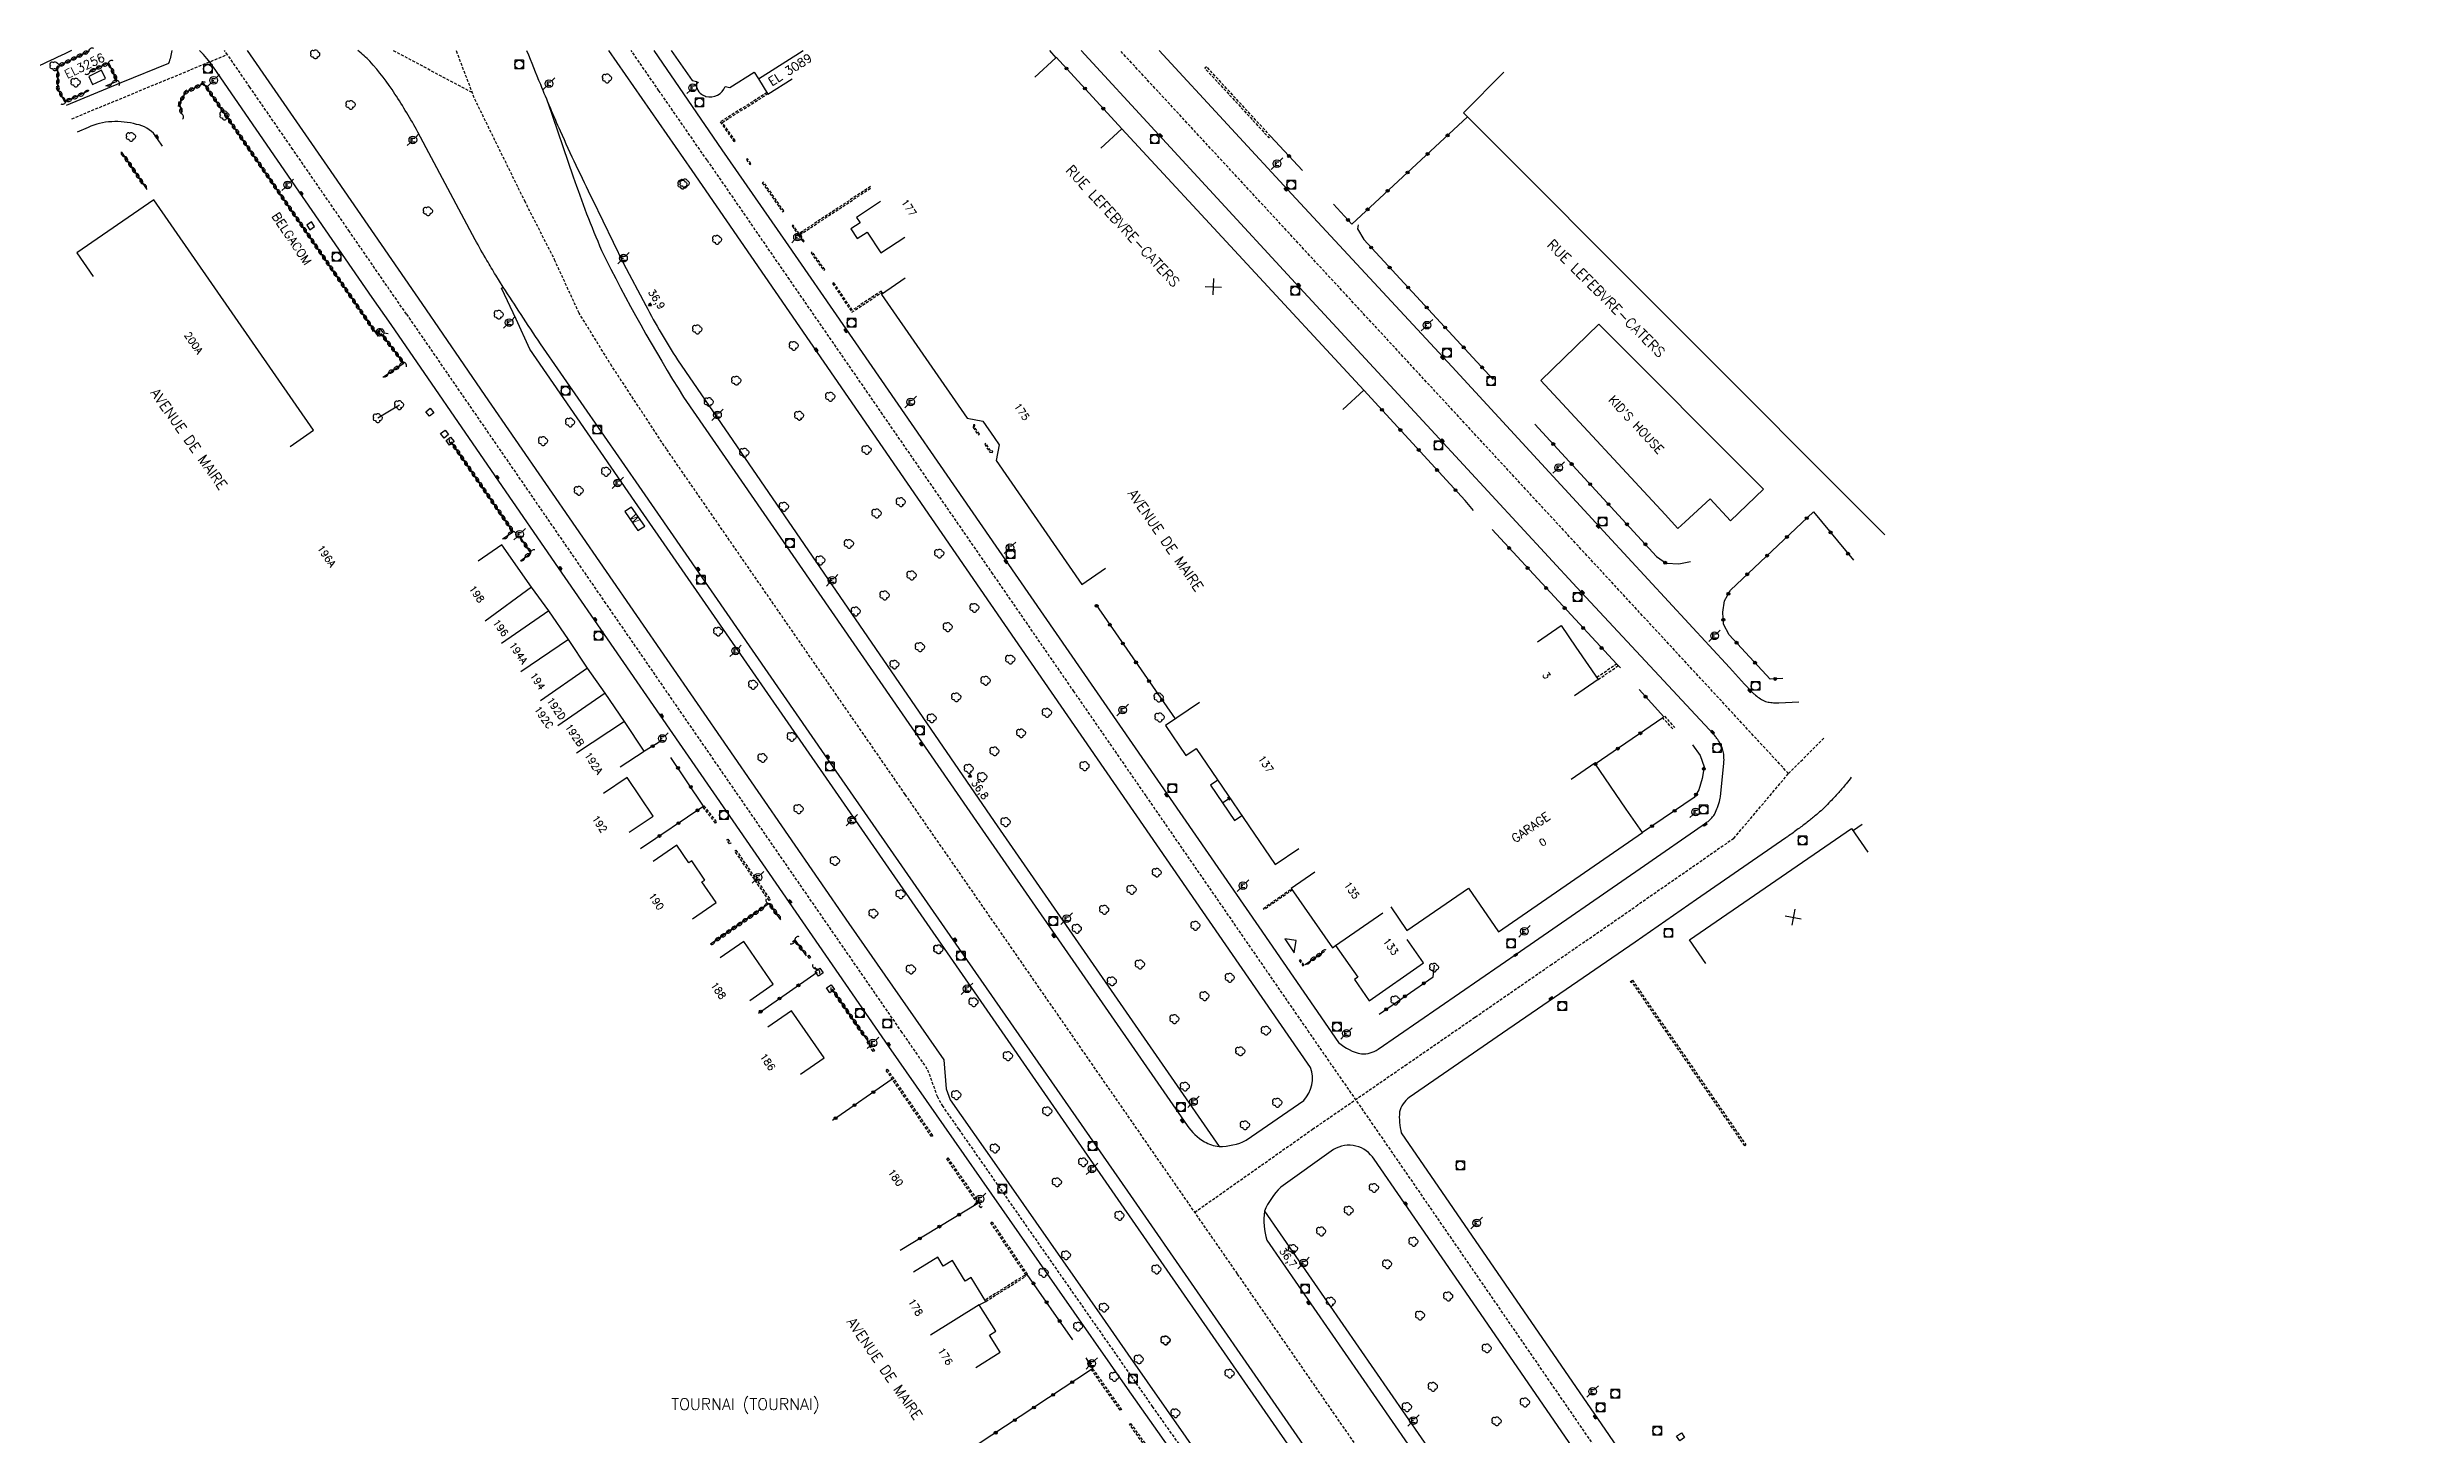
# Model space of a CAD drawing. Header units: millimetres. Extents: x 79000 to 80000, y 145000 to 146001.
# Drawn here: x 79249.1 to 79662.3, y 145758.4 to 146000.6 of the extents above; entities that cross this region are included whole.
import ezdxf
from ezdxf.enums import TextEntityAlignment as Align

# ---------------------------------------------------------------- set-up
doc = ezdxf.new("R2010")
doc.units = ezdxf.units.MM
doc.linetypes.add('DASHED', pattern=[0.75, 0.5, -0.25])
doc.layers.get('0').update_dxf_attribs({"linetype": 'CONTINUOUS'})
for name, color, linetype in [('W0001', 6, 'DASHED'), ('W0008', 7, 'CONTINUOUS'), ('W0100', 7, 'CONTINUOUS'), ('W0112', 1, 'DASHED'), ('W0300', 7, 'CONTINUOUS'), ('W0302', 3, 'CONTINUOUS'), ('W0310', 3, 'CONTINUOUS'), ('W0322', 7, 'CONTINUOUS'), ('W0334', 7, 'CONTINUOUS'), ('W0400', 7, 'CONTINUOUS'), ('W0420', 7, 'CONTINUOUS'), ('W0471', 7, 'CONTINUOUS'), ('W0851', 7, 'CONTINUOUS'), ('W0980', 7, 'CONTINUOUS'), ('W0984', 7, 'CONTINUOUS'), ('W0989', 7, 'CONTINUOUS'), ('W0991', 7, 'CONTINUOUS'), ('W1102', 7, 'CONTINUOUS')]:
    doc.layers.add(name, color=color, linetype=linetype)
doc.styles.get("Standard").update_dxf_attribs({"font": 'romans.shx', "width": 0.85})

# ---------------------------------------------------------------- blocks, each defined once
blk = doc.blocks.new('t310o')
at = {"color": 0, "linetype": 'Continuous'}
for centre, start, end in [((-0.5, 0.38), 216.8699, 323.1304), ((0.5, -0.37), 36.8699, 143.1303)]:
    blk.add_arc(centre, 0.625, start, end, dxfattribs=at)
blk = doc.blocks.new('t112o')
at = {"color": 0, "linetype": 'Continuous'}
for p, q in [((-0.5, 0.5), (0.5, 0.5)), ((-0.5, -0.5), (-0.5, 0.5)), ((0.5, 0.5), (0.5, -0.5)), ((0.5, -0.5), (-0.5, -0.5))]:
    blk.add_line(p, q, dxfattribs=at)
blk = doc.blocks.new('t322o')
at = {"color": 0, "linetype": 'Continuous'}
for radius in [0.25, 0.15]:
    blk.add_circle((0, 0), radius, dxfattribs=at)
blk = doc.blocks.new('t991o')
at = {"color": 0, "linetype": 'Continuous'}
for p, q in [((-1, 1), (1, -1)), ((-1, -1), (1, 1))]:
    blk.add_line(p, q, dxfattribs=at)
blk = doc.blocks.new('T400')
for p, q in [((-0.15, 0.3), (0.15, 0.3)), ((-0.15, -0.25), (-0.15, 0.3)), ((-0.15, 0.15), (0.15, 0.15)), ((-0.15, 0), (0.15, 0)), ((0.15, 0.3), (0.15, -0.25)), ((-0.15, -0.15), (0.15, -0.15)), ((-0.15, -0.25), (-0.15, -0.3)), ((-0.15, -0.3), (0.15, -0.3)), ((0.15, -0.3), (0.15, -0.25))]:
    blk.add_line(p, q)
blk = doc.blocks.new('T420')
for p, q in [((0.75, 0.75), (-0.75, 0.75)), ((-0.75, 0.75), (-0.75, -0.75)), ((0.75, 0.75), (0.75, -0.75)), ((0.75, -0.75), (-0.75, -0.75))]:
    blk.add_line(p, q)
blk.add_ellipse((0, 0), major_axis=(-0.53, 0.53), ratio=1, start_param=3.926991, end_param=10.210176)
blk = doc.blocks.new('T471')
for p, q in [((-0.333334, 0.333334), (-0.333334, -0.333334)), ((-0.333334, 0.333334), (0.333334, 0.333334)), ((-0.333334, 0), (0, 0)), ((0.500001, 0.500001), (1.000002, 1.000002)), ((-0.500001, -0.500001), (-1.000002, -1.000002)), ((-0.333334, -0.333334), (0.333334, -0.333334))]:
    blk.add_line(p, q)
blk.add_ellipse((0, 0), major_axis=(0.471405, 0.471405), ratio=1, start_param=5.4977871438, end_param=11.780972451)
blk = doc.blocks.new('T300')
for p, q in [((-0.8, 0.51), (-0.86, 0.34)), ((-0.86, 0.34), (-0.86, 0.17)), ((-0.86, 0.17), (-0.74, 0.06)), ((-0.69, 0.63), (-0.8, 0.51)), ((-0.8, -0.06), (-0.74, 0.06)), ((-0.74, 0.06), (-0.69, 0.11)), ((-0.57, 0.69), (-0.69, 0.63)), ((-0.46, 0.69), (-0.57, 0.69)), ((-0.29, 0.63), (-0.46, 0.69)), ((-0.29, 0.63), (-0.17, 0.74)), ((-0.23, 0.57), (-0.29, 0.63)), ((-0.17, 0.74), (-0.06, 0.8)), ((-0.06, 0.8), (0.06, 0.8)), ((0.06, 0.8), (0.23, 0.74)), ((0.23, 0.74), (0.34, 0.63)), ((0.34, 0.63), (0.4, 0.51)), ((0.46, 0.46), (0.34, 0.46)), ((0.4, 0.51), (0.4, 0.46)), ((0.57, 0.4), (0.46, 0.46)), ((0.57, 0.4), (0.69, 0.29)), ((0.69, 0.29), (0.74, 0.17)), ((0.74, 0.06), (0.69, -0.17)), ((0.74, 0.17), (0.74, 0.06)), ((-0.8, -0.17), (-0.8, -0.06)), ((-0.8, -0.23), (-0.8, -0.17)), ((-0.74, -0.34), (-0.8, -0.23)), ((-0.69, -0.4), (-0.74, -0.34)), ((-0.51, -0.46), (-0.69, -0.4)), ((-0.4, -0.46), (-0.51, -0.46)), ((-0.4, -0.46), (-0.34, -0.46)), ((-0.34, -0.46), (-0.34, -0.4)), ((-0.34, -0.51), (-0.34, -0.46)), ((-0.29, -0.63), (-0.34, -0.51)), ((-0.17, -0.74), (-0.29, -0.63)), ((-0.06, -0.8), (-0.17, -0.74)), ((0.06, -0.8), (-0.06, -0.8)), ((0.17, -0.74), (0.06, -0.8)), ((0.23, -0.69), (0.17, -0.74)), ((0.29, -0.46), (0.23, -0.46)), ((0.29, -0.63), (0.23, -0.69)), ((0.46, -0.4), (0.29, -0.46)), ((0.34, -0.51), (0.29, -0.63)), ((0.34, -0.51), (0.34, -0.46)), ((0.57, -0.34), (0.46, -0.4)), ((0.63, -0.29), (0.57, -0.34)), ((0.69, -0.17), (0.63, -0.29))]:
    blk.add_line(p, q)
blk = doc.blocks.new('T851')
for p, q in [((-0.25, -0.15), (0, 0.32)), ((0, 0.32), (0.25, -0.15)), ((-0.25, -0.15), (0.25, -0.15))]:
    blk.add_line(p, q)
for major_axis in [(-0.106, 0.106), (-0.0354, 0.0354), (-0.0236, 0.0236)]:
    blk.add_ellipse((0, 0), major_axis=major_axis, ratio=1, start_param=3.926991, end_param=10.210176)

msp = doc.modelspace()

# ---------------------------------------------------------------- linework, layer by layer
at = {"layer": 'W0001'}
for points in [[(79253.4, 145988.11), (79280.55, 145999.33)], [(79311.77, 145954.05), (79307.96, 145959.56), (79301.84, 145968.44), (79291.95, 145982.78), (79284.46, 145993.63), (79280.59, 145999.28), (79280.05, 146000)], [(79323.22, 145992.7), (79309.47, 146000)], [(79320.44, 146000), (79323.63, 145991.6), (79332.34, 145973.83), (79337.55, 145963.6)], [(79364.19, 145980.9), (79355.8, 145993.02), (79350.97, 146000)], [(79364.19, 145980.9), (79378.27, 145960.45), (79394.51, 145936.92), (79413.8, 145908.99), (79428.06, 145888.34), (79440.75, 145869.96), (79468.94, 145829.09), (79483.94, 145807.41), (79511.3, 145767.64), (79523.05, 145750.54), (79550.92, 145710.01), (79568.13, 145684.98), (79588.13, 145656.05), (79617.11, 145613.87), (79642.31, 145577.14), (79672.31, 145533.48), (79700.26, 145492.83), (79719.42, 145464.75)], [(79690.56, 145449.1), (79684.79, 145457.27), (79673.09, 145474.15), (79644.92, 145514.8), (79612.75, 145561.28), (79584.92, 145601.47), (79557, 145641.77), (79528.39, 145683.03), (79495.01, 145731.28), (79478.76, 145754.75), (79456.68, 145786.68), (79437.49, 145814.36), (79398.76, 145870.26), (79385.17, 145889.91), (79357.14, 145930.47), (79347.59, 145944.97), (79341.88, 145954.22), (79337.55, 145963.6)], [(79311.77, 145954.05), (79346.28, 145903.92), (79364.61, 145877.33), (79398, 145829), (79402.66, 145822.26), (79404.31, 145817.62), (79405.2, 145815.99), (79408.09, 145811.86), (79441.84, 145763.51), (79450.97, 145750.58)], [(79449.25, 145797.4), (79469.8, 145811.88), (79485.96, 145823.02), (79498.15, 145831.43), (79511.29, 145840.49), (79526.46, 145850.94)]]:
    msp.add_lwpolyline(points, dxfattribs=at)
at = {"layer": 'W0001', "flags": 128}
for points in [[(79552.8, 145873.91), (79436.26, 146000)], [(79552.8, 145873.91), (79558.99, 145880.13)], [(79543.25, 145862.6), (79552.8, 145873.91)], [(79543.25, 145862.6), (79535.91, 145857.47), (79526.46, 145850.94)]]:
    msp.add_lwpolyline(points, dxfattribs=at)
at = {"layer": 'W0008', "flags": 128}
for points in [[(79253.35, 146000), (79252.18, 145999.45, -0.0004), (79242.24, 145994.75, -0.0002), (79236.1, 145991.86), (79216.43, 145983.06, 0.0048), (79188.87, 145971), (79169.26, 145962.13), (79143.1, 145950.29), (79130.08, 145944.28), (79121.94, 145940.53), (79119.56, 145941.75), (79104.09, 145934.12), (79088.01, 145926.12), (79081.45, 145922.8, 0.0657), (79074.89, 145918.24, 0.0386), (79071.01, 145914.16), (79059.75, 145900.37), (79039.28, 145875.08, 0.1954), (79038.44, 145871.88, 0.1804), (79040.09, 145868.61), (79061.35, 145849.22)], [(79270.88, 146000, -0.040075), (79270.27, 145997.77), (79261.97, 145994.36), (79252.44, 145990.44)], [(79327.9, 145924.89), (79309.1, 145952.21), (79305.8, 145956.97), (79293.03, 145975.52), (79278.12, 145997.11, 0.052207), (79275.7, 146000, 0.0977)], [(79330.9, 145953.14), (79328.35, 145958.55), (79328.62, 145958.77), (79327.34, 145960.84, -0.0066), (79325.81, 145963.42, -0.0092), (79323.76, 145967.03), (79313.74, 145985.81, 0.0226), (79309.74, 145992.44, 0.0484), (79305.39, 145998.14, 0.030864), (79303.31, 146000, 0.0784)], [(79332.73, 146000, 0.001505), (79335.12, 145994.14, 0.007), (79338.57, 145986.01, 0.0085), (79344.2, 145974.06)], [(79526.9, 145857.38), (79538.48, 145865.36, 0.03284), (79539.04, 145865.8, 0.030486), (79539.57, 145866.35, 0.059797), (79539.95, 145866.91, 0.033317), (79540.43, 145868.02, 0.016659), (79540.85, 145869.35, 0.043587), (79540.94, 145869.88), (79541.52, 145875.72, 0.028518), (79541.55, 145876.33, 0.017837), (79541.5, 145877.31, 0.058155), (79541.3, 145878.25, 0.05561), (79540.89, 145879.16, 0.020522), (79540.31, 145880.04, 0.031214), (79539.87, 145880.58), (79539, 145881.51), (79537.4, 145883.27), (79515.91, 145906.37), (79491.17, 145933.13), (79465.44, 145960.98), (79442.29, 145986.06), (79429.42, 146000)], [(79443.04, 146000), (79466.87, 145974.19), (79494.14, 145944.83), (79521.22, 145915.43), (79542.52, 145892.4), (79545.11, 145889.53), (79546.4, 145888.16, 0.030005), (79546.85, 145887.74, 0.017566), (79547.67, 145887.1, 0.05759), (79548.58, 145886.59, 0.065882), (79549.45, 145886.35, 0.019096), (79550.4, 145886.26, 0.025002), (79551.13, 145886.26), (79554.62, 145886.41)], [(79269.23, 145983.36), (79268.37, 145984.6), (79267.96, 145985.22, 0.1798), (79264.69, 145987.15, 0.0806), (79260.36, 145987.61, 0.0913), (79256.25, 145986.62), (79254.36, 145985.77)], [(79366.8, 145982.71), (79377.88, 145966.69), (79388.37, 145951.47), (79416.22, 145911.16), (79460.44, 145847.2), (79474.33, 145827.01, 0.1303), (79478.32, 145825.02, 0.1597), (79481.23, 145825.83), (79506.04, 145842.95), (79526.9, 145857.38)], [(79344.2, 145974.06), (79349.61, 145962.85), (79353.53, 145955.54, 0.0274), (79359.06, 145946.07), (79414.28, 145865.57), (79453.49, 145808.86, 0.113842), (79458.21, 145809.94), (79468.25, 145816.91, 0.289768), (79469.42, 145822.64), (79463.86, 145830.74), (79417.95, 145897.28), (79361.58, 145979.09)], [(79314.44, 145955.89), (79325.43, 145939.85), (79388.93, 145847.77), (79405.46, 145823.98), (79405.88, 145818.94), (79406.61, 145817.01), (79414.65, 145805.48), (79433.08, 145779.08), (79437.56, 145772.65), (79451.06, 145753.35, 0.0306), (79453.03, 145750.8, 0.0642), (79456.15, 145748.12), (79467.98, 145740.36, 0.136), (79471.39, 145739.22, 0.1472), (79473.88, 145739.8, 0.0721), (79475.26, 145741.09), (79475.51, 145742.6), (79475.18, 145742.99), (79471.54, 145748.2), (79435.92, 145799.61), (79407.68, 145840.37), (79351.62, 145921.34), (79333.26, 145947.93), (79330.9, 145953.14)], [(79563.75, 145873.28, -0.02772), (79562.85, 145872.12, -0.010543), (79561.55, 145870.61, -0.008458), (79559.85, 145868.79, -0.011428), (79558.71, 145867.66, -0.013592), (79557.71, 145866.77, -0.009079), (79556.26, 145865.58, -0.008747), (79554.72, 145864.41, -0.001561), (79552.9, 145863.09, -0.005262), (79552.35, 145862.7), (79536.76, 145851.93), (79526.03, 145844.52)], [(79526.03, 145844.52), (79502.91, 145828.65), (79486.63, 145817.4, 0.1704), (79484.96, 145814.9, 0.0859), (79485.27, 145811.23), (79539.66, 145732.07), (79575.19, 145680.4), (79576.41, 145678.68, 0.0923), (79578.4, 145677.56, 0.2124), (79580.47, 145677.77), (79581.72, 145678.61), (79583.55, 145682.13)]]:
    msp.add_lwpolyline(points, format="xyb", dxfattribs=at)
for points in [[(79284, 146000), (79297.92, 145979.84), (79314.44, 145955.89)], [(79361.58, 145979.09), (79347.05, 146000)], [(79354.89, 146000), (79366.8, 145982.71)], [(79449.18, 145750.1), (79437.53, 145766.63), (79425.27, 145784.23), (79395.88, 145826.32), (79367.57, 145867.34), (79357.7, 145881.65), (79338.3, 145909.8), (79327.9, 145924.89)]]:
    msp.add_lwpolyline(points, dxfattribs=at)
msp.add_lwpolyline([(79569.66, 145677.07), (79497.15, 145782.5), (79485.8, 145798.96), (79480.53, 145806.63, 0.414409), (79473.47, 145808.33), (79464.26, 145801.76, 0.1025), (79461.39, 145797.57, 0.0968), (79461.8, 145792.52), (79491.88, 145749.02), (79514.55, 145716.22), (79537.73, 145682.72), (79551.14, 145663.42, 0.1834), (79554.68, 145660.91, 0.1286), (79559.95, 145662.29), (79561.8, 145663.81), (79569.85, 145669.54, 0.17124), (79570.3, 145676.07)], format="xyb", close=True, dxfattribs=at)
at = {"layer": 'W0100', "flags": 128}
for points in [[(79256.35, 145995.52), (79257.03, 145994.08), (79259.26, 145995.13), (79258.57, 145996.58)], [(79294.39, 145969.58), (79294.93, 145968.77), (79295.76, 145969.32), (79295.22, 145970.13)], [(79519.69, 145952.29), (79509.59, 145942.46), (79531.26, 145919.07), (79533.48, 145916.65), (79534.75, 145917.82), (79539.12, 145921.82), (79542.66, 145918), (79548.46, 145923.53)], [(79349.85, 145919.61), (79352.13, 145916.31), (79353.32, 145917.07), (79351.04, 145920.37)]]:
    msp.add_lwpolyline(points, close=True, dxfattribs=at)
at = {"layer": 'W0100'}
msp.add_lwpolyline([(79357.96, 146000), (79361.58, 145994.79), (79362.39, 145994.62, 0.305606), (79363.23, 145992.4, 0.055), (79364, 145992.03, 0.396028), (79367.37, 145993.77), (79368.17, 145993.58), (79372.41, 145996.23), (79373.14, 145995.06), (79374.81, 145992.43), (79379.04, 145995.09)], format="xyb", dxfattribs=at)
at = {"layer": 'W0100', "flags": 128}
for points in [[(79423.89, 146000), (79425.03, 145998.77), (79421.35, 145995.38)], [(79503.17, 145996.24), (79496.1, 145989.17), (79569.57, 145915.55)], [(79432.84, 145982.99), (79436.51, 145986.38), (79478.75, 145940.79), (79475.09, 145937.39)], [(79291.47, 145930.93), (79295.58, 145933.78), (79267.69, 145973.98), (79254.31, 145964.72), (79257.16, 145960.61)], [(79398.74, 145960.33), (79394.62, 145957.48), (79409.54, 145935.88), (79412.3, 145935.37), (79414.29, 145932.5), (79415.15, 145931.25), (79414.64, 145928.49), (79429.58, 145906.9), (79433.69, 145909.74)], [(79349.03, 145875.08), (79353.21, 145877.83), (79349.81, 145882.99), (79346.4, 145887.93), (79343.37, 145892.28), (79340.01, 145897.27), (79336.58, 145902.27), (79333.57, 145906.4), (79328.39, 145913.8), (79324.3, 145910.94)], [(79509, 145896.9), (79513.14, 145899.71), (79515.68, 145895.95), (79519.61, 145890.31), (79515.5, 145887.45)], [(79350.63, 145863.7), (79354.78, 145866.49), (79350.26, 145873.23), (79346.11, 145870.44)], [(79453.27, 145872.75), (79451.97, 145871.87), (79456.19, 145865.71), (79457.47, 145866.58)], [(79524.47, 145867.72), (79519, 145875.71), (79514.87, 145872.88)], [(79483.42, 145850.64), (79486.26, 145846.52), (79497, 145853.91), (79502.22, 145846.28), (79527.31, 145863.61), (79524.47, 145867.72)], [(79538.36, 145840.78), (79535.53, 145844.9), (79563.79, 145864.32), (79566.62, 145860.2)], [(79470.21, 145856.74), (79466.09, 145853.89), (79473.25, 145843.54), (79473.82, 145843.94), (79477.69, 145838.37), (79477.11, 145837.97), (79479.65, 145834.29), (79489.14, 145840.87), (79486.29, 145844.98)], [(79371.63, 145834.35), (79375.74, 145837.2), (79370.59, 145844.63), (79366.48, 145841.78)], [(79380.48, 145821.49), (79384.6, 145824.33), (79378.93, 145832.54), (79374.81, 145829.7)]]:
    msp.add_lwpolyline(points, dxfattribs=at)
at = {"layer": 'W0100'}
for points in [[(79394.45, 145973.68), (79390.28, 145970.92), (79390.91, 145969.97), (79389.28, 145968.9), (79390.38, 145967.22), (79392.1, 145968.35), (79394.49, 145964.73), (79398.66, 145967.48)], [(79450.08, 145886.33), (79444.12, 145882.28), (79447.68, 145877.06), (79449.5, 145878.29), (79463.28, 145858.04), (79467.41, 145860.85)], [(79454.08, 145868.79), (79455.37, 145869.66), (79454.98, 145869.74), (79455.3, 145869.27), (79455.37, 145869.66)], [(79361.65, 145848.6), (79365.77, 145851.44), (79363.31, 145855), (79363.81, 145855.34), (79361.53, 145858.69), (79361.04, 145858.35), (79358.94, 145861.41), (79354.81, 145858.59)], [(79411.09, 145770.33), (79415.33, 145772.99), (79413.45, 145775.98), (79414.53, 145776.66), (79411.65, 145781.25), (79412.79, 145781.85), (79410.25, 145786.01), (79409.18, 145785.36), (79406.98, 145788.99), (79405.39, 145788.02), (79404.45, 145789.56), (79400.18, 145786.96)]]:
    msp.add_lwpolyline(points, dxfattribs=at)
at = {"layer": 'W0112', "flags": 128}
for points in [[(79462.47, 145985.09), (79451.31, 145997.2), (79451.01, 145996.93), (79462.18, 145984.82)], [(79532.63, 145881.71), (79530.87, 145883.63), (79531.17, 145883.9), (79532.93, 145881.98)]]:
    msp.add_lwpolyline(points, close=True, dxfattribs=at)
at = {"layer": 'W0112'}
for points in [[(79374.65, 145992.68), (79366.49, 145987.56), (79368.89, 145984.17), (79369.1, 145984.31), (79366.85, 145987.48), (79374.78, 145992.47)], [(79392.72, 145976.31), (79380.23, 145968.08), (79379.23, 145969.56), (79379.03, 145969.42), (79380.16, 145967.74), (79380.94, 145966.66), (79381.14, 145966.8), (79380.37, 145967.88), (79392.85, 145976.11)], [(79394.86, 145957.64), (79394.56, 145958.07), (79389.53, 145954.72), (79386.31, 145959.52), (79386.1, 145959.38), (79389.46, 145954.37), (79394.5, 145957.73), (79394.65, 145957.5)], [(79466.28, 145853.62), (79461.36, 145850.19), (79461.21, 145850.4), (79466.14, 145853.83)], [(79412.79, 145781.85), (79419.71, 145786.17), (79419.57, 145786.38), (79412.66, 145782.06)]]:
    msp.add_lwpolyline(points, dxfattribs=at)
for points in [[(79371.85, 145980.27), (79371.26, 145981.16), (79371.05, 145981.02), (79371.64, 145980.13)], [(79377.57, 145972.05), (79374.04, 145977.08), (79373.83, 145976.94), (79377.36, 145971.91)], [(79384.74, 145961.83), (79382.53, 145964.86), (79382.33, 145964.72), (79384.54, 145961.68)], [(79410.64, 145934.74), (79410.59, 145934.25), (79411.51, 145932.98), (79411.71, 145933.13), (79410.85, 145934.32), (79410.89, 145934.72)], [(79414.03, 145930.13), (79413.64, 145930.21), (79412.82, 145931.49), (79412.61, 145931.35), (79413.49, 145929.98), (79413.98, 145929.89)], [(79363.64, 145868.28), (79365.87, 145865.43), (79365.67, 145865.28), (79363.45, 145868.12)], [(79368.12, 145861.64), (79367.62, 145862.34), (79367.82, 145862.48), (79368.32, 145861.78)], [(79375, 145851.77), (79369.03, 145860.41), (79369.24, 145860.56), (79375.21, 145851.91)], [(79382.03, 145841.68), (79381.76, 145842.07), (79381.96, 145842.21), (79382.23, 145841.82)], [(79468.32, 145840.5), (79467.69, 145841.44), (79467.48, 145841.3), (79468.11, 145840.36)], [(79525.24, 145837.63), (79525.59, 145837.86), (79545.37, 145809.14), (79545.16, 145808.99), (79525.52, 145837.52), (79525.38, 145837.42)], [(79392.31, 145827.21), (79393.38, 145825.56), (79393.17, 145825.42), (79392.1, 145827.08)], [(79403.35, 145810.59), (79395.42, 145822.19), (79395.62, 145822.33), (79403.56, 145810.73)], [(79406.19, 145806.88), (79411.61, 145799.08), (79412.14, 145798.32), (79411.93, 145798.18), (79411.4, 145798.93), (79405.99, 145806.74)], [(79419.83, 145786.41), (79413.68, 145795.57), (79413.89, 145795.71), (79420.03, 145786.55)], [(79431.43, 145770.09), (79436.45, 145763.01), (79436.24, 145762.86), (79431.23, 145769.95)], [(79442.79, 145753.48), (79437.87, 145760.41), (79438.07, 145760.56), (79442.99, 145753.62)]]:
    msp.add_lwpolyline(points, close=True, dxfattribs=at)
at = {"layer": 'W0112', "flags": 128}
msp.add_lwpolyline([(79519.61, 145890.31), (79523.05, 145892.7), (79522.8, 145893.02), (79519.38, 145890.64)], dxfattribs=at)
at = {"layer": 'W0302', "flags": 128}
msp.add_lwpolyline([(79310.53, 145938.16), (79306.8, 145935.89)], dxfattribs=at)
at = {"layer": 'W0310', "flags": 128}
for points in [[(79256.29, 145992.91), (79252.19, 145991.06), (79251, 145993.36), (79250.96, 145997.24), (79256.53, 146000)], [(79259.35, 145993.85), (79261.32, 145994.69), (79259.85, 145997.87), (79256.46, 145996.31)], [(79262.08, 145982.28), (79266.5, 145975.81)], [(79307.64, 145943.06), (79311.31, 145945.49), (79307.35, 145950.67)], [(79328.53, 145914.83), (79330.38, 145916.08), (79319.57, 145931.75)], [(79331.7, 145911.1), (79333.44, 145912.38), (79331.62, 145915.21)], [(79377.09, 145848.39), (79375.04, 145851.25), (79364.82, 145844.18)], [(79381.52, 145842.13), (79379.55, 145844.89), (79379.09, 145844.53)], [(79383.47, 145839.5), (79383, 145840.13)], [(79468.49, 145840.63), (79471.87, 145842.91)], [(79392.27, 145827.24), (79386.03, 145836.28)]]:
    msp.add_lwpolyline(points, dxfattribs=at)
at = {"layer": 'W0310'}
msp.add_lwpolyline([(79306.87, 145950.14), (79276.43, 145994.3), (79273.28, 145992.75), (79272.2, 145990.86), (79272.57, 145988.88)], dxfattribs=at)
at = {"layer": 'W0322'}
msp.add_line((79431.23, 145769.95), (79411.3, 145756.81), dxfattribs=at)
at = {"layer": 'W0322', "flags": 128}
for points in [[(79436.51, 145986.38), (79425.1, 145998.85)], [(79496.83, 145988.45), (79476.65, 145969.76), (79473.43, 145973.24)], [(79462.47, 145985.1), (79468.02, 145979.12)], [(79477.72, 145969.61), (79477.64, 145968.91), (79478.73, 145967.05), (79501.31, 145942.66)], [(79497.85, 145919.77), (79496.39, 145921.52), (79478.75, 145940.79)], [(79508.56, 145934.88), (79529.79, 145911.77), (79531.52, 145910.54)], [(79551.8, 145890.48), (79549.61, 145890.4), (79542.47, 145898.1), (79541.48, 145899.96), (79541.33, 145902.08), (79541.62, 145904.05), (79542.66, 145905.88), (79557.16, 145919.58), (79564.12, 145911.15)], [(79523.47, 145892.35), (79522.84, 145892.98), (79501.09, 145916.46)], [(79535.69, 145910.86), (79533.66, 145910.46), (79531.52, 145910.57)], [(79431.97, 145903.4), (79445.85, 145883.46)], [(79531.04, 145883.78), (79526.77, 145888.56)], [(79530.87, 145883.63), (79519.1, 145875.55)], [(79356.12, 145879.57), (79353.3, 145877.84)], [(79363.6, 145868.25), (79357.9, 145876.72)], [(79536.04, 145878.94), (79537.42, 145877.05), (79538.1, 145875.07), (79537.72, 145873.07), (79537.16, 145871.06), (79536.37, 145869.71), (79527.31, 145863.61)], [(79564.13, 145864.01), (79565.64, 145865.11)], [(79373.16, 145832.12), (79383.4, 145839.26)], [(79481.39, 145831.93), (79490.8, 145838.45), (79491.05, 145840.48)], [(79427.98, 145775.13), (79420.03, 145786.55)]]:
    msp.add_lwpolyline(points, dxfattribs=at)
at = {"layer": 'W0322'}
for points in [[(79363.45, 145868.12), (79352.58, 145860.79)], [(79396.5, 145820.61), (79386.06, 145813.41)], [(79411.4, 145798.95), (79397.89, 145790.73)], [(79430.25, 145771.98), (79431.43, 145770.09)]]:
    msp.add_lwpolyline(points, dxfattribs=at)
at = {"layer": 'W0334', "flags": 128}
for points in [[(79336.36, 145991.16), (79340.86, 145978.02, 0.0197), (79345.79, 145965.17, 0.0256), (79360.11, 145939.55), (79411.73, 145864.81), (79447.91, 145812.52, 0.1133), (79450.92, 145809.7, 0.10508), (79453.49, 145808.86)], [(79475.51, 145742.6, 0.0776), (79475.12, 145746.16, 0.0539), (79474, 145748.38), (79437.55, 145801.1), (79409.61, 145841.32), (79384.75, 145877.17), (79352.87, 145923.26), (79335.17, 145948.85, -0.0072), (79331.76, 145953.99, 0.006158), (79328.62, 145958.77)]]:
    msp.add_lwpolyline(points, format="xyb", dxfattribs=at)
msp.add_lwpolyline([(79464.93, 145845.06), (79466.6, 145842.62), (79466.95, 145844.79)], close=True, dxfattribs=at)
msp.add_lwpolyline([(79461.4, 145797.57), (79491.47, 145754.1), (79555.95, 145660.99)], dxfattribs=at)
at = {"layer": 'W1102'}
for p, q in [((79373.14, 145995.06), (79380.97, 146000)), ((79333.57, 145906.4), (79325.49, 145900.52)), ((79336.58, 145902.27), (79328.33, 145896.61)), ((79340.01, 145897.27), (79331.71, 145891.68)), ((79343.37, 145892.28), (79335.16, 145886.58)), ((79346.4, 145887.93), (79338.17, 145882.24)), ((79349.81, 145882.99), (79341.45, 145877.49)), ((79473.82, 145843.94), (79482.04, 145849.64)), ((79411.65, 145781.25), (79403.18, 145775.93))]:
    msp.add_line(p, q, dxfattribs=at)

# ---------------------------------------------------------------- block references
at = {"layer": 'W0112'}
for p, rotation in [((79315.85, 145936.93), 128.4677033965462), ((79318.42, 145933.12), 128.4677033965462), ((79319.38, 145931.91), 128.4677033965462), ((79383.73, 145839.26), 125.0618468109597), ((79385.74, 145836.39), 125.0618468109597), ((79533.98, 145758.23), 304.5158583457451)]:
    msp.add_blockref('t112o', p, dxfattribs=dict(at, rotation=rotation))
at = {"layer": 'W0300'}
for p in [(79250.44, 145997.28), (79295.89, 145999.35), (79254.12, 145994.42), (79346.79, 145995.14), (79280.06, 145988.7), (79302.08, 145990.53), (79263.75, 145984.95), (79359.94, 145976.64), (79360.33, 145976.84), (79315.57, 145971.97), (79365.98, 145966.99), (79327.9, 145953.94), (79362.54, 145951.36), (79379.35, 145948.5), (79369.32, 145942.43), (79310.53, 145938.16), (79364.54, 145938.71), (79385.73, 145939.61), (79306.8, 145935.89), (79340.35, 145935.13), (79380.29, 145936.32), (79335.63, 145931.9), (79370.74, 145929.86), (79392.06, 145930.35), (79346.62, 145926.53), (79341.86, 145923.23), (79398.02, 145921.24), (79377.64, 145920.44), (79393.81, 145919.27), (79388.99, 145913.96), (79384, 145911.07), (79404.74, 145912.27), (79395.19, 145904.98), (79399.92, 145908.47), (79390.17, 145902.18), (79410.86, 145902.8), (79366.16, 145898.66), (79406.21, 145899.45), (79396.91, 145892.91), (79401.37, 145895.97), (79417.11, 145893.79), (79372.26, 145889.4), (79412.8, 145890.1), (79407.71, 145887.21), (79423.5, 145884.49), (79443, 145887.18), (79379, 145880.3), (79403.42, 145883.54), (79419, 145880.93), (79443.17, 145883.68), (79373.9, 145876.62), (79414.36, 145877.78), (79409.88, 145874.74), (79412.22, 145873.27), (79430.06, 145875.2), (79380.2, 145867.7), (79416.29, 145865.44), (79386.54, 145858.65), (79442.66, 145856.62), (79397.99, 145852.85), (79438.28, 145853.62), (79393.25, 145849.47), (79428.72, 145846.83), (79433.49, 145850.15), (79449.4, 145847.36), (79404.55, 145843.24), (79404.59, 145843.24), (79399.78, 145839.75), (79439.74, 145840.62), (79491.03, 145840.05), (79434.83, 145837.66), (79450.98, 145835.07), (79455.39, 145838.27), (79484.28, 145834.34), (79410.7, 145834.02), (79445.74, 145831.08), (79461.7, 145829.06), (79416.7, 145824.61), (79457.24, 145825.45), (79407.69, 145817.83), (79447.56, 145819.3), (79423.56, 145814.99), (79463.67, 145816.49), (79458.05, 145812.56), (79414.42, 145808.5), (79429.82, 145806.1), (79425.24, 145802.61), (79480.53, 145801.63), (79476.14, 145797.67), (79436.16, 145796.77), (79471.33, 145794.05), (79426.84, 145789.88), (79466.4, 145790.99), (79487.43, 145792.23), (79422.93, 145786.82), (79442.61, 145787.42), (79482.84, 145788.32), (79433.44, 145780.75), (79473.01, 145781.76), (79493.48, 145782.71), (79428.94, 145777.44), (79488.58, 145779.37), (79444.17, 145775.06), (79444.2, 145775.01), (79500.22, 145773.65), (79435.24, 145768.7), (79439.53, 145771.73), (79455.36, 145769.24), (79490.81, 145766.93), (79506.88, 145764.2), (79445.92, 145762.33), (79486.3, 145763.4), (79501.92, 145760.92)]:
    msp.add_blockref('T300', p, dxfattribs=at)
at = {"layer": 'W0310'}
for p, rotation in [((79256.34, 145999.91), 26.29187008485657), ((79251.17, 145997.35), 26.29187008485657), ((79250.97, 145996.32), 90.63457686932105), ((79252.2, 145997.86), 26.29187008485657), ((79253.24, 145998.37), 26.29187008485657), ((79254.27, 145998.88), 26.29187008485657), ((79255.31, 145999.39), 26.29187008485657), ((79256.58, 145996.36), 204.7572002272886), ((79257.63, 145996.84), 204.7572002272886), ((79258.68, 145997.33), 204.7572002272886), ((79259.73, 145997.81), 204.7572002272886), ((79260.28, 145996.94), 114.8013494983875), ((79260.76, 145995.89), 114.8013494983875), ((79251.23, 145992.91), 117.265504410265), ((79250.98, 145995.17), 90.63457686932105), ((79250.99, 145994.01), 90.63457686932105), ((79251.76, 145991.89), 117.265504410265), ((79253.44, 145991.62), 204.3010681032487), ((79254.49, 145992.1), 204.3010681032487), ((79255.54, 145992.57), 204.3010681032487), ((79260.41, 145994.3), 23.13900146103843), ((79261.24, 145994.85), 114.8013494983875), ((79272.41, 145991.23), 240.2564308557906), ((79272.98, 145992.23), 240.2564308557906), ((79273.78, 145992.99), 206.2346382607562), ((79274.82, 145993.5), 206.2346382607562), ((79275.85, 145994.02), 206.2346382607562), ((79276.72, 145993.88), 124.5736406099653), ((79277.38, 145992.93), 124.5736406099653), ((79278.03, 145991.98), 124.5736406099653), ((79252.39, 145991.15), 204.3010681032487), ((79272.34, 145990.14), 280.6920755112264), ((79272.55, 145989.01), 280.6920755112264), ((79278.69, 145991.03), 124.5736406099653), ((79279.34, 145990.08), 124.5736406099653), ((79280, 145989.13), 124.5736406099653), ((79280.65, 145988.18), 124.5736406099653), ((79281.31, 145987.23), 124.5736406099653), ((79281.96, 145986.28), 124.5736406099653), ((79282.62, 145985.33), 124.5736406099653), ((79283.28, 145984.37), 124.5736406099653), ((79283.93, 145983.42), 124.5736406099653), ((79262.59, 145981.53), 304.3292008381836), ((79263.24, 145980.57), 304.3292008381836), ((79263.9, 145979.62), 304.3292008381836), ((79284.59, 145982.47), 124.5736406099653), ((79285.24, 145981.52), 124.5736406099653), ((79285.9, 145980.57), 124.5736406099653), ((79286.55, 145979.62), 124.5736406099653), ((79264.55, 145978.67), 304.3292008381836), ((79265.2, 145977.71), 304.3292008381836), ((79265.85, 145976.76), 304.3292008381836), ((79287.21, 145978.67), 124.5736406099653), ((79287.86, 145977.72), 124.5736406099653), ((79288.52, 145976.77), 124.5736406099653), ((79289.17, 145975.81), 124.5736406099653), ((79289.83, 145974.86), 124.5736406099653), ((79290.49, 145973.91), 124.5736406099653), ((79291.14, 145972.96), 124.5736406099653), ((79291.8, 145972.01), 124.5736406099653), ((79292.45, 145971.06), 124.5736406099653), ((79293.11, 145970.11), 124.5736406099653), ((79293.76, 145969.16), 124.5736406099653), ((79294.42, 145968.21), 124.5736406099653), ((79295.07, 145967.26), 124.5736406099653), ((79295.73, 145966.3), 124.5736406099653), ((79296.38, 145965.35), 124.5736406099653), ((79297.04, 145964.4), 124.5736406099653), ((79297.7, 145963.45), 124.5736406099653), ((79298.35, 145962.5), 124.5736406099653), ((79299.01, 145961.55), 124.5736406099653), ((79299.66, 145960.6), 124.5736406099653), ((79300.32, 145959.65), 124.5736406099653), ((79300.97, 145958.7), 124.5736406099653), ((79301.63, 145957.75), 124.5736406099653), ((79302.28, 145956.79), 124.5736406099653), ((79302.94, 145955.84), 124.5736406099653), ((79303.59, 145954.89), 124.5736406099653), ((79304.25, 145953.94), 124.5736406099653), ((79304.9, 145952.99), 124.5736406099653), ((79305.56, 145952.04), 124.5736406099653), ((79306.22, 145951.09), 124.5736406099653), ((79307.67, 145950.25), 127.3974781181078), ((79308.37, 145949.34), 127.3974781181078), ((79309.07, 145948.42), 127.3974781181078), ((79309.77, 145947.5), 127.3974781181078), ((79310.47, 145946.58), 127.3974781181078), ((79308.61, 145943.7), 33.55344013827703), ((79309.57, 145944.33), 33.55344013827703), ((79310.53, 145944.97), 33.55344013827703), ((79311.17, 145945.67), 127.3974781181078), ((79319.84, 145931.35), 124.6255468301033), ((79320.5, 145930.4), 124.6255468301033), ((79321.16, 145929.45), 124.6255468301033), ((79321.81, 145928.5), 124.6255468301033), ((79322.47, 145927.55), 124.6255468301033), ((79323.13, 145926.6), 124.6255468301033), ((79323.78, 145925.65), 124.6255468301033), ((79324.44, 145924.7), 124.6255468301033), ((79325.09, 145923.75), 124.6255468301033), ((79325.75, 145922.8), 124.6255468301033), ((79326.41, 145921.85), 124.6255468301033), ((79327.06, 145920.89), 124.6255468301033), ((79327.72, 145919.94), 124.6255468301033), ((79328.38, 145918.99), 124.6255468301033), ((79329.03, 145918.04), 124.6255468301033), ((79329.69, 145917.09), 124.6255468301033), ((79329.49, 145915.48), 33.96473426843963), ((79330.34, 145916.14), 124.6255468301033), ((79332.25, 145914.24), 122.7649097016915), ((79332.87, 145913.26), 122.7649097016915), ((79332.43, 145911.64), 36.27783788299899), ((79333.36, 145912.32), 36.27783788299899), ((79375.07, 145851.2), 125.7075161759463), ((79369.39, 145847.34), 214.7231915809998), ((79370.34, 145848), 214.7231915809998), ((79371.29, 145848.66), 214.7231915809998), ((79372.24, 145849.31), 214.7231915809998), ((79373.19, 145849.97), 214.7231915809998), ((79374.14, 145850.63), 214.7231915809998), ((79375.74, 145850.27), 125.7075161759463), ((79376.42, 145849.33), 125.7075161759463), ((79365.59, 145844.71), 214.7231915809998), ((79366.54, 145845.37), 214.7231915809998), ((79367.49, 145846.02), 214.7231915809998), ((79368.44, 145846.68), 214.7231915809998), ((79379.49, 145844.84), 218.202345264855), ((79380.18, 145844.01), 125.5039034748287), ((79380.85, 145843.07), 125.5039034748287), ((79383.23, 145839.82), 126.7485642100327), ((79469.44, 145841.28), 33.98404541434095), ((79470.4, 145841.92), 33.98404541434095), ((79471.36, 145842.57), 33.98404541434095), ((79386.36, 145835.8), 124.6548395559945), ((79387.02, 145834.85), 124.6548395559945), ((79387.68, 145833.9), 124.6548395559945), ((79388.33, 145832.94), 124.6548395559945), ((79388.99, 145831.99), 124.6548395559945), ((79389.65, 145831.04), 124.6548395559945), ((79390.3, 145830.09), 124.6548395559945), ((79390.96, 145829.14), 124.6548395559945), ((79391.62, 145828.19), 124.6548395559945)]:
    msp.add_blockref('t310o', p, dxfattribs=dict(at, rotation=rotation))
at = {"layer": 'W0322'}
for p, rotation in [((79426.88, 145996.89), 132.4804073387281), ((79430.09, 145993.39), 132.4804073387281), ((79433.3, 145989.89), 132.4804073387281), ((79493.34, 145985.22), 222.803483426057), ((79465.7, 145981.61), 312.8589563684212), ((79489.86, 145981.99), 222.803483426057), ((79482.89, 145975.54), 222.803483426057), ((79486.37, 145978.76), 222.803483426057), ((79479.4, 145972.31), 222.803483426057), ((79475.97, 145970.48), 132.7551829021585), ((79480.01, 145965.66), 312.8034834260978), ((79483.24, 145962.18), 312.8034834260978), ((79486.47, 145958.69), 312.8034834260978), ((79489.7, 145955.21), 312.8034834260978), ((79492.92, 145951.72), 312.8034834260978), ((79496.15, 145948.24), 312.8034834260978), ((79499.38, 145944.75), 312.8034834260978), ((79481.89, 145937.36), 132.4659644802338), ((79485.1, 145933.85), 132.4659644802338), ((79488.31, 145930.35), 132.4659644802338), ((79511.77, 145931.39), 312.5749609738162), ((79491.51, 145926.85), 132.4659644802338), ((79514.98, 145927.89), 312.5749609738162), ((79494.72, 145923.34), 132.4659644802338), ((79518.2, 145924.39), 312.5749609738162), ((79521.41, 145920.89), 312.5749609738162), ((79524.62, 145917.39), 312.5749609738162), ((79555.97, 145918.46), 43.40488285238778), ((79504.07, 145913.24), 132.8153788640534), ((79527.84, 145913.9), 312.5749609738162), ((79552.52, 145915.19), 43.40488285238778), ((79560.14, 145915.97), 313.270111100084), ((79507.3, 145909.75), 132.8153788640534), ((79531.31, 145910.69), 324.5449816041889), ((79549.07, 145911.93), 43.40488285238778), ((79563.19, 145912.26), 313.270111100084), ((79510.53, 145906.27), 132.8153788640534), ((79542.32, 145905.28), 60.26736711451957), ((79545.61, 145908.67), 43.40488285238778), ((79432.14, 145903.16), 304.8395391694451), ((79513.76, 145902.78), 132.8153788640534), ((79434.43, 145899.87), 304.8395391694451), ((79516.98, 145899.3), 132.8153788640534), ((79541.43, 145900.74), 94.2062070915888), ((79543.74, 145896.73), 132.8205405447422), ((79436.71, 145896.59), 304.8395391694451), ((79439, 145893.31), 304.8395391694451), ((79520.21, 145895.81), 132.8153788640534), ((79546.97, 145893.25), 132.8205405447422), ((79441.28, 145890.02), 304.8395391694451), ((79550.47, 145890.42), 181.5525609751887), ((79443.57, 145886.74), 304.8395391694451), ((79527.88, 145887.32), 131.7171347187604), ((79526.96, 145880.94), 214.4706641284582), ((79354.71, 145878.7), 24.78959538059652), ((79523.04, 145878.26), 214.4706641284582), ((79359.13, 145874.89), 123.9743782658449), ((79519.13, 145875.57), 214.4706641284582), ((79538.04, 145874.75), 259.2002653219207), ((79361.37, 145871.57), 123.9743782658449), ((79536.68, 145870.24), 239.7521251816819), ((79359.21, 145865.27), 214.0200592845227), ((79362.53, 145867.5), 214.0200592845227), ((79529, 145864.74), 213.9879903061578), ((79532.94, 145867.4), 213.9879903061578), ((79355.9, 145863.03), 214.0200592845227), ((79380.12, 145836.97), 34.9265976717982), ((79485.91, 145835.06), 34.67787099747817), ((79489.2, 145837.34), 34.67787099747817), ((79373.56, 145832.39), 34.9265976717982), ((79376.84, 145834.68), 34.9265976717982), ((79482.62, 145832.79), 34.67787099747817), ((79393.21, 145818.34), 214.6013989712578), ((79389.91, 145816.07), 214.6013989712578), ((79386.62, 145813.8), 214.6013989712578), ((79404.72, 145794.89), 211.3243306328025), ((79408.14, 145796.97), 211.3243306328025), ((79401.31, 145792.81), 211.3243306328025), ((79421.13, 145784.98), 124.8448694967975), ((79423.41, 145781.7), 124.8448694967975), ((79425.7, 145778.41), 124.8448694967975), ((79430.84, 145771.03), 302.1718266383231), ((79424.55, 145765.54), 213.3946070991007), ((79427.89, 145767.75), 213.3946070991007), ((79417.87, 145761.14), 213.3946070991007), ((79421.21, 145763.34), 213.3946070991007), ((79414.53, 145758.94), 213.3946070991007)]:
    msp.add_blockref('t322o', p, dxfattribs=dict(at, rotation=rotation))
at = {"layer": 'W0400'}
for p, rotation in [((79268.23, 145985), 34.80572620717938), ((79443.29, 145985.2), 222.7130688210778), ((79465.14, 145975.83), 42.71295011964436), ((79293.42, 145975.12), 35.01811921003943), ((79467.38, 145959.1), 222.7315435961817), ((79388.39, 145951.18), 35.33449185532797), ((79383.23, 145947.83), 33.95698108407701), ((79492.43, 145946.44), 42.89079613860185), ((79492.45, 145931.97), 222.7583118507647), ((79327.59, 145925.59), 35.53643721483196), ((79519.59, 145916.98), 42.64892743027172), ((79338.6, 145909.7), 34.23842208556163), ((79362.65, 145909.58), 35.25258890485984), ((79416.32, 145910.91), 34.17204489268123), ((79516.88, 145905.55), 222.9245812655446), ((79344.67, 145900.83), 36.22816182174185), ((79546.03, 145888.34), 43.2487829810852), ((79356.28, 145884.01), 35.26874441861997), ((79539.56, 145881.13), 222.8696436622087), ((79385.23, 145876.87), 36.41204861103984), ((79401.56, 145879.06), 35.6850415230572), ((79444.31, 145870.2), 34.59597218633186), ((79538.27, 145865.03), 124.7191236346091), ((79378.67, 145851.56), 214.4489023882729), ((79407.47, 145844.93), 36.03611065951551), ((79424.64, 145845.61), 217.1597966892251), ((79505.23, 145842.28), 125.1429759275038), ((79511.4, 145834.7), 124.3927896188907), ((79395.86, 145826.68), 34.52907532604547), ((79447.08, 145813.35), 36.45329351621297), ((79486.02, 145798.9), 34.91592454784161), ((79469.08, 145781.56), 213.5695434023974), ((79519.08, 145761.7), 35.45615330355655)]:
    msp.add_blockref('T400', p, dxfattribs=dict(at, rotation=rotation))
at = {"layer": 'W0420'}
for p in [(79277.11, 145996.85), (79331.43, 145997.6), (79362.85, 145990.96), (79442.26, 145984.57), (79466.07, 145976.6), (79299.58, 145964.03), (79466.76, 145958.12), (79389.4, 145952.51), (79493.2, 145947.31), (79500.91, 145942.36), (79339.51, 145940.68), (79345.03, 145933.89), (79491.73, 145931.14), (79520.37, 145917.85), (79378.62, 145914.08), (79417.12, 145912.18), (79363.12, 145907.72), (79516.01, 145904.67), (79345.26, 145897.94), (79547.03, 145889.18), (79401.28, 145881.44), (79540.33, 145878.34), (79385.63, 145875.14), (79445.33, 145871.34), (79537.99, 145867.62), (79367.12, 145866.67), (79555.25, 145862.22), (79424.56, 145848.16), (79504.4, 145844.25), (79531.84, 145846.1), (79408.44, 145842.12), (79390.82, 145832.13), (79395.61, 145830.29), (79513.33, 145833.34), (79474.04, 145829.75), (79446.82, 145815.72), (79431.42, 145808.93), (79495.56, 145805.53), (79415.67, 145801.47), (79468.47, 145784.03), (79438.47, 145768.34), (79522.57, 145765.72), (79520, 145763.34), (79529.89, 145759.29)]:
    msp.add_blockref('T420', p, dxfattribs=at)
at = {"layer": 'W0471'}
for p in [(79278.15, 145994.82), (79336.63, 145994.24), (79361.69, 145993.52), (79312.89, 145984.43), (79463.59, 145980.29), (79291.06, 145976.59), (79379.97, 145967.49), (79349.62, 145963.81), (79329.68, 145952.57), (79489.74, 145952.12), (79399.7, 145938.73), (79366.01, 145936.47), (79512.72, 145927.28), (79348.62, 145924.61), (79331.51, 145915.65), (79417.02, 145913.3), (79386.01, 145907.62), (79539.9, 145897.94), (79369.17, 145895.31), (79436.67, 145885), (79356.39, 145880.02), (79536.61, 145867.22), (79389.44, 145865.78), (79373.08, 145855.81), (79457.66, 145854.36), (79426.91, 145848.61), (79506.74, 145846.39), (79409.54, 145836.37), (79393.13, 145826.93), (79475.71, 145828.59), (79449.03, 145816.67), (79431.32, 145804.96), (79411.8, 145799.71), (79498.42, 145795.52), (79468.23, 145788.54), (79431.29, 145771.02), (79518.64, 145766.14), (79487.38, 145761.06)]:
    msp.add_blockref('T471', p, dxfattribs=at)
at = {"layer": 'W0471', "rotation": 307.3974781179017}
msp.add_blockref('T471', (79307.18, 145950.88), dxfattribs=at)
at = {"layer": 'W0851'}
for p in [(79354.23, 145955.71), (79410.05, 145873.47), (79466.46, 145790.46)]:
    msp.add_blockref('T851', p, dxfattribs=at)
at = {"layer": 'W0991'}
for p, rotation in [((79452.5, 145958.83), 42.81537939050908), ((79553.62, 145848.84), 304.4966965576089)]:
    msp.add_blockref('t991o', p, dxfattribs=dict(at, rotation=rotation))

# ---------------------------------------------------------------- texts
at = {"layer": 'W0980'}
msp.add_text('TOURNAI (TOURNAI)', height=2, dxfattribs=at).set_placement((79370.9, 145763.78), align=Align.MIDDLE)
at = {"layer": 'W0984'}
for s, rotation, p in [('EL3256', 25.3179, (79255.65, 145997.37)), ('EL 3089', 32.2378, (79378.69, 145996.7)), ('BELGACOM', 303.7407, (79291.77, 145967.2)), ("KID'S HOUSE", 312.8035, (79526.25, 145934.78)), ('W', 302.5759, (79351.59, 145918.34)), ('GARAGE', 34.6209, (79507.83, 145864.53))]:
    msp.add_text(s, height=1.5, rotation=rotation, dxfattribs=at).set_placement(p, align=Align.MIDDLE)
at = {"layer": 'W0989'}
for s, rotation, p in [('RUE LEFEBVRE-CATERS', 312.7452, (79436.7, 145969.42)), ('RUE LEFEBVRE-CATERS', 315.009, (79521, 145956.8)), ('AVENUE DE MAIRE', 305.5204, (79273.83, 145932.28)), ('AVENUE DE MAIRE', 304.7118, (79444.18, 145914.62)), ('AVENUE DE MAIRE', 304.6588, (79395.17, 145770.12))]:
    msp.add_text(s, height=1.75, rotation=rotation, dxfattribs=at).set_placement(p, align=Align.MIDDLE)
at = {"layer": 'W0991'}
for s, rotation, p in [('177', 304.1931, (79399.41, 145972.6)), ('36,9', 303.0418, (79355.25, 145956.55)), ('200A', 304.7493, (79274.65, 145949.04)), ('175', 304.6424, (79419.09, 145937.02)), ('196A', 304.6255, (79297.83, 145911.86)), ('198', 304.9876, (79324.02, 145905.23)), ('196', 306.0299, (79328.2, 145899.33)), ('194A', 304.4581, (79331.28, 145894.96)), ('194', 303.9923, (79334.64, 145890.03)), ('3', 304.5298, (79510.6, 145891.05)), ('192C', 304.7862, (79335.72, 145883.71)), ('192D', 304.7862, (79337.9, 145885.26)), ('192B', 304.6365, (79341.11, 145880.63)), ('192A', 303.3703, (79344.41, 145875.73)), ('137', 304.2221, (79461.64, 145875.56)), ('36,8', 305.4536, (79411.64, 145871.03)), ('192', 303.8595, (79345.46, 145865.12)), ('0', 34.6209, (79509.94, 145861.94)), ('190', 304.4131, (79355.34, 145851.62)), ('135', 304.6595, (79476.66, 145853.55)), ('133', 304.7014, (79483.44, 145843.76)), ('188', 304.7232, (79366.18, 145836.07)), ('186', 304.6014, (79374.77, 145823.61)), ('180', 304.6014, (79397.08, 145803.45)), ('36,7', 306.191, (79465.38, 145789.37)), ('178', 301.3243, (79400.55, 145780.83)), ('176', 302.125, (79405.75, 145772.26))]:
    msp.add_text(s, height=1.25, rotation=rotation, dxfattribs=at).set_placement(p, align=Align.MIDDLE)

doc.saveas('drawing.dxf')
